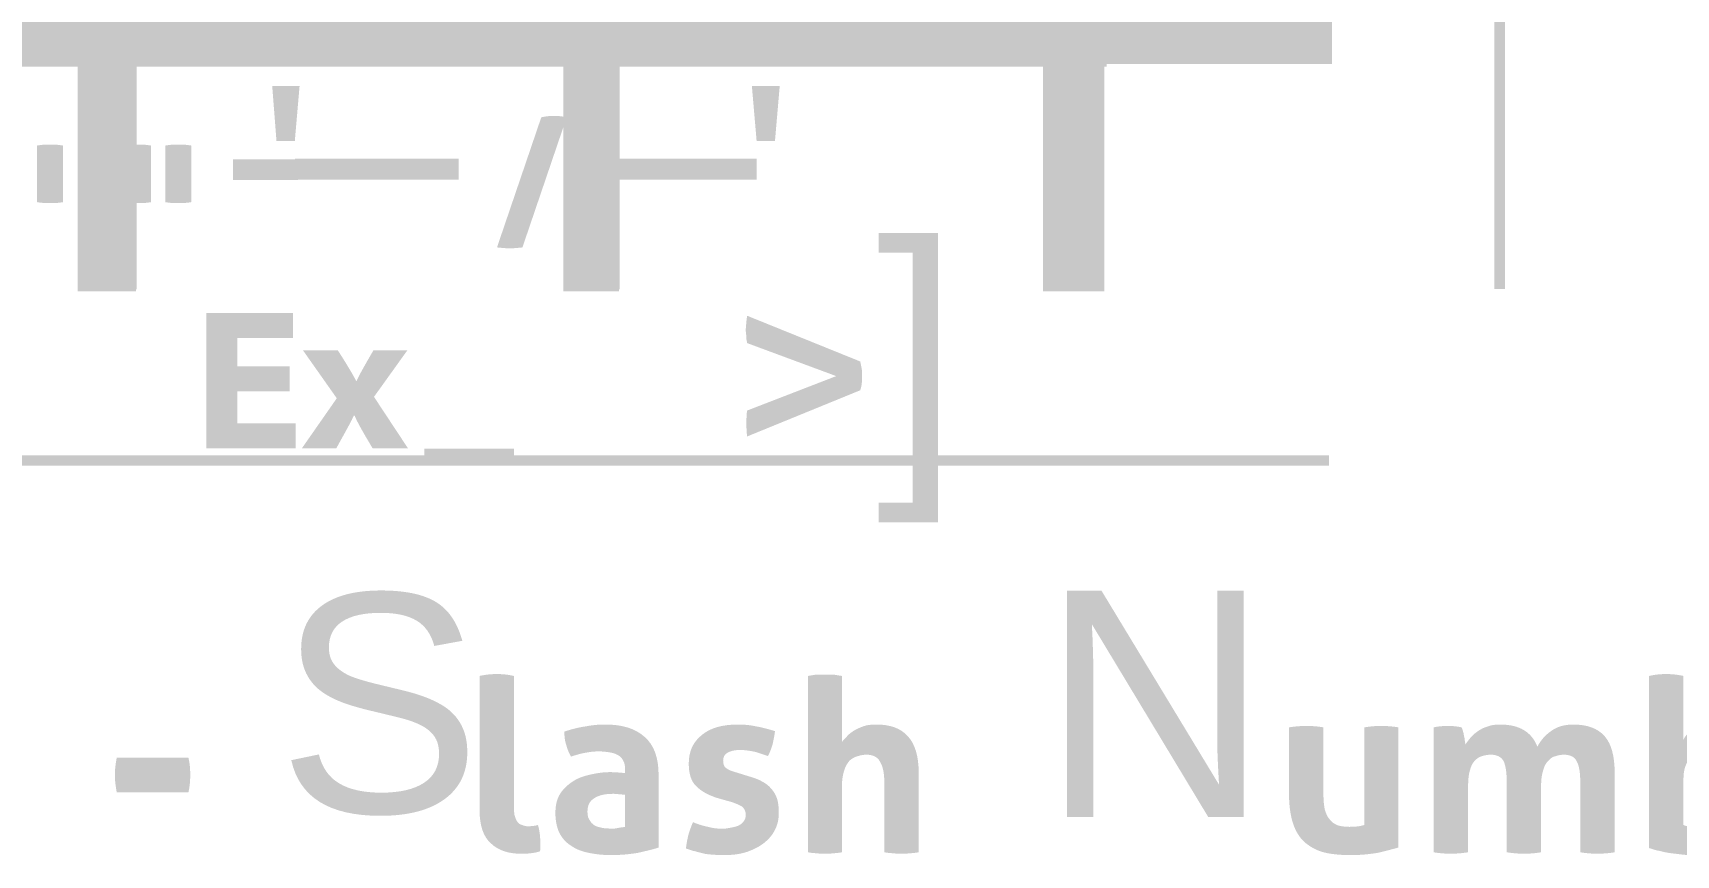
# Model space of a CAD drawing. Header units: millimetres. Extents: x 50 to 239, y 17 to 185.
# Drawn here: x 87.5 to 145.2, y 49.5 to 78.4 of the extents above; entities that cross this region are included whole.
import ezdxf

# ---------------------------------------------------------------- set-up
doc = ezdxf.new("R2010")
doc.units = ezdxf.units.MM
doc.header["$MEASUREMENT"] = 0
doc.layers.get('0').update_dxf_attribs({"linetype": 'CONTINUOUS'})
doc.styles.add('Arial0', font='arial.ttf', dxfattribs={"height": 6.6})
doc.styles.add('Arial1', font='arial.ttf', dxfattribs={"height": 6})

# ---------------------------------------------------------------- blocks, each defined once
blk = doc.blocks.new('MF11F56F0')
at = {"color": 0, "true_color": 0x0000b0, "style": 'Arial0'}
blk.add_text(']', height=7.491, dxfattribs=at).set_placement((117.123, 63.463))

msp = doc.modelspace()

# ---------------------------------------------------------------- hatches: boundary and pattern name
at = {"true_color": 0xdddddd}
msp.add_hatch(color=0, dxfattribs=at).paths.add_polyline_path([(72.097, 79.388), (72.097, 77.352), (125.049, 77.352), (125.049, 79.388)])
at = {"true_color": 0x000007}
for points in [[(124.867, 79.553), (124.867, 77.187), (125.215, 77.187), (125.215, 79.553)], [(132.942, 79.471), (132.942, 77.286), (133.124, 77.286), (133.124, 79.471)], [(138.833, 79.388), (138.833, 77.369), (139.197, 77.369), (139.197, 79.388)], [(86.593, 77.551), (86.593, 77.187), (89.075, 77.187), (89.075, 77.551)], [(89.075, 77.551), (89.075, 77.187), (91.127, 77.187), (91.127, 77.551)], [(91.127, 77.551), (91.127, 77.187), (93.592, 77.187), (93.592, 77.551)], [(93.592, 77.551), (93.592, 77.187), (103.587, 77.187), (103.587, 77.551)], [(103.587, 77.551), (103.587, 77.187), (106.135, 77.187), (106.135, 77.551)], [(106.135, 77.551), (106.135, 77.187), (108.088, 77.187), (108.088, 77.551)], [(108.088, 77.551), (108.088, 77.187), (110.587, 77.187), (110.587, 77.551)], [(110.587, 77.551), (110.587, 77.187), (120.565, 77.187), (120.565, 77.551)], [(120.565, 77.551), (120.565, 77.187), (123.163, 77.187), (123.163, 77.551)], [(122.981, 77.551), (122.981, 77.187), (125.215, 77.187), (125.215, 77.551)], [(124.867, 77.452), (124.867, 77.286), (133.124, 77.286), (133.124, 77.452)], [(124.95, 77.551), (124.95, 69.31), (125.132, 69.31), (125.132, 77.551)], [(138.833, 77.369), (138.833, 69.393), (139.197, 69.393), (139.197, 77.369)], [(122.981, 77.187), (122.981, 69.31), (123.163, 69.31), (123.163, 77.187)], [(89.075, 69.476), (89.075, 69.31), (91.127, 69.31), (91.127, 69.476)], [(106.135, 69.476), (106.135, 69.31), (108.088, 69.31), (108.088, 69.476)], [(122.981, 69.476), (122.981, 69.31), (125.132, 69.31), (125.132, 69.476)], [(86.593, 63.552), (86.593, 63.188), (89.075, 63.188), (89.075, 63.552)], [(89.075, 63.552), (89.075, 63.188), (91.127, 63.188), (91.127, 63.552)], [(91.127, 63.552), (91.127, 63.188), (93.592, 63.188), (93.592, 63.552)], [(93.592, 63.552), (93.592, 63.188), (103.587, 63.188), (103.587, 63.552)], [(103.587, 63.552), (103.587, 63.188), (106.135, 63.188), (106.135, 63.552)], [(106.135, 63.552), (106.135, 63.188), (108.088, 63.188), (108.088, 63.552)], [(108.088, 63.552), (108.088, 63.188), (110.587, 63.188), (110.587, 63.552)], [(110.587, 63.552), (110.587, 63.188), (120.565, 63.188), (120.565, 63.552)], [(120.565, 63.552), (120.565, 63.188), (123.08, 63.188), (123.08, 63.552)], [(123.08, 63.552), (123.08, 63.188), (125.033, 63.188), (125.033, 63.552)], [(125.033, 63.552), (125.033, 63.188), (133.025, 63.188), (133.025, 63.552)]]:
    msp.add_hatch(color=0, dxfattribs=at).paths.add_polyline_path(points)
at = {"true_color": 0xededed}
for points in [[(125.049, 79.388), (125.049, 77.352), (133.042, 77.352), (133.042, 79.388)], [(89.075, 77.352), (89.075, 69.377), (91.143, 69.377), (91.143, 77.352)], [(106.135, 77.352), (106.135, 69.377), (108.105, 69.377), (108.105, 77.352)], [(123.08, 77.352), (123.08, 69.377), (125.049, 69.377), (125.049, 77.352)]]:
    msp.add_hatch(color=0, dxfattribs=at).paths.add_polyline_path(points)
at = {"true_color": 0x0084c6}
for points in [[(95.909, 76.509), (96.869, 76.509), (96.703, 74.589), (96.058, 74.589)], [(112.754, 76.509), (113.731, 76.509), (113.565, 74.589), (112.92, 74.589)], [(94.536, 73.944), (96.819, 73.944), (96.819, 73.216), (94.536, 73.216)], [(96.703, 73.96), (98.606, 73.96), (98.606, 73.232), (96.703, 73.232)], [(98.441, 73.96), (100.724, 73.96), (100.724, 73.232), (98.441, 73.232)], [(100.559, 73.96), (102.462, 73.96), (102.462, 73.232), (100.559, 73.232)], [(107.327, 73.96), (109.23, 73.96), (109.23, 73.232), (107.327, 73.232)], [(109.064, 73.96), (111.348, 73.96), (111.348, 73.232), (109.064, 73.232)], [(111.017, 73.96), (112.92, 73.96), (112.92, 73.232), (111.017, 73.232)]]:
    msp.add_hatch(color=0, dxfattribs=at).paths.add_polyline_path(points)
at = {"true_color": 0x0000b0}
h = msp.add_hatch(color=0, dxfattribs=at)
edge = h.paths.add_edge_path()
edge.add_spline(control_points=[(105.358, 75.416), (105.507, 75.45), (105.656, 75.466), (105.804, 75.466), (105.804, 75.466), (105.953, 75.466), (106.102, 75.45), (106.251, 75.416)], knot_values=[0, 0, 0, 0, 0.125, 0.125, 0.125, 0.125, 1, 1, 1, 1], degree=3, periodic=0)
edge.add_line((106.251, 75.416), (104.696, 70.849))
edge.add_spline(control_points=[(104.696, 70.849), (104.547, 70.833), (104.398, 70.816), (104.249, 70.816), (104.249, 70.816), (104.117, 70.816), (103.968, 70.833), (103.802, 70.849)], knot_values=[0, 0, 0, 0, 0.125, 0.125, 0.125, 0.125, 1, 1, 1, 1], degree=3, periodic=0)
edge.add_line((103.802, 70.849), (105.358, 75.416))
h = msp.add_hatch(color=0, dxfattribs=at)
edge = h.paths.add_edge_path()
edge.add_spline(control_points=[(87.652, 74.424), (87.735, 74.44), (87.801, 74.44), (87.884, 74.457), (87.884, 74.457), (87.95, 74.457), (88.016, 74.457), (88.099, 74.457), (88.099, 74.457), (88.181, 74.457), (88.264, 74.457), (88.33, 74.457), (88.33, 74.457), (88.413, 74.44), (88.479, 74.44), (88.562, 74.424)], knot_values=[0, 0, 0, 0, 0.0625, 0.0625, 0.0625, 0.0625, 0.125, 0.125, 0.125, 0.125, 0.1875, 0.1875, 0.1875, 0.1875, 1, 1, 1, 1], degree=3, periodic=0)
edge.add_line((88.562, 74.424), (88.562, 72.438))
edge.add_spline(control_points=[(88.562, 72.438), (88.479, 72.421), (88.413, 72.421), (88.33, 72.405), (88.33, 72.405), (88.264, 72.405), (88.198, 72.405), (88.115, 72.405), (88.115, 72.405), (88.032, 72.405), (87.95, 72.405), (87.884, 72.405), (87.884, 72.405), (87.801, 72.421), (87.735, 72.421), (87.652, 72.438)], knot_values=[0, 0, 0, 0, 0.0625, 0.0625, 0.0625, 0.0625, 0.125, 0.125, 0.125, 0.125, 0.1875, 0.1875, 0.1875, 0.1875, 1, 1, 1, 1], degree=3, periodic=0)
edge.add_line((87.652, 72.438), (87.652, 74.424))
h = msp.add_hatch(color=0, dxfattribs=at)
edge = h.paths.add_edge_path()
edge.add_spline(control_points=[(90.746, 74.424), (90.829, 74.44), (90.895, 74.44), (90.961, 74.457), (90.961, 74.457), (91.044, 74.457), (91.11, 74.457), (91.193, 74.457), (91.193, 74.457), (91.276, 74.457), (91.342, 74.457), (91.425, 74.457), (91.425, 74.457), (91.491, 74.44), (91.574, 74.44), (91.656, 74.424)], knot_values=[0, 0, 0, 0, 0.0625, 0.0625, 0.0625, 0.0625, 0.125, 0.125, 0.125, 0.125, 0.1875, 0.1875, 0.1875, 0.1875, 1, 1, 1, 1], degree=3, periodic=0)
edge.add_line((91.656, 74.424), (91.656, 72.438))
edge.add_spline(control_points=[(91.656, 72.438), (91.574, 72.421), (91.491, 72.421), (91.425, 72.405), (91.425, 72.405), (91.359, 72.405), (91.276, 72.405), (91.193, 72.405), (91.193, 72.405), (91.127, 72.405), (91.044, 72.405), (90.978, 72.405), (90.978, 72.405), (90.895, 72.421), (90.829, 72.421), (90.746, 72.438)], knot_values=[0, 0, 0, 0, 0.0625, 0.0625, 0.0625, 0.0625, 0.125, 0.125, 0.125, 0.125, 0.1875, 0.1875, 0.1875, 0.1875, 1, 1, 1, 1], degree=3, periodic=0)
edge.add_line((90.746, 72.438), (90.746, 74.424))
edge = h.paths.add_edge_path()
edge.add_spline(control_points=[(92.153, 74.424), (92.236, 74.44), (92.302, 74.44), (92.384, 74.457), (92.384, 74.457), (92.451, 74.457), (92.517, 74.457), (92.6, 74.457), (92.6, 74.457), (92.682, 74.457), (92.765, 74.457), (92.831, 74.457), (92.831, 74.457), (92.914, 74.44), (92.98, 74.44), (93.063, 74.424)], knot_values=[0, 0, 0, 0, 0.0625, 0.0625, 0.0625, 0.0625, 0.125, 0.125, 0.125, 0.125, 0.1875, 0.1875, 0.1875, 0.1875, 1, 1, 1, 1], degree=3, periodic=0)
edge.add_line((93.063, 74.424), (93.063, 72.438))
edge.add_spline(control_points=[(93.063, 72.438), (92.98, 72.421), (92.914, 72.421), (92.831, 72.405), (92.831, 72.405), (92.765, 72.405), (92.699, 72.405), (92.616, 72.405), (92.616, 72.405), (92.533, 72.405), (92.451, 72.405), (92.384, 72.405), (92.384, 72.405), (92.302, 72.421), (92.236, 72.421), (92.153, 72.438)], knot_values=[0, 0, 0, 0, 0.0625, 0.0625, 0.0625, 0.0625, 0.125, 0.125, 0.125, 0.125, 0.1875, 0.1875, 0.1875, 0.1875, 1, 1, 1, 1], degree=3, periodic=0)
edge.add_line((92.153, 72.438), (92.153, 74.424))
at = {"true_color": 0x000010}
for points in [[(96.521, 66.679), (96.521, 65.802), (94.685, 65.802), (94.685, 64.677), (96.736, 64.677), (96.736, 63.8), (93.592, 63.8), (93.592, 68.549), (96.637, 68.549), (96.637, 67.672), (94.685, 67.672), (94.685, 66.679)], [(101.254, 63.784), (101.254, 63.42), (104.398, 63.42), (104.398, 63.784)]]:
    msp.add_hatch(color=0, dxfattribs=at).paths.add_polyline_path(points)
at = {"true_color": 0x0000b0}
h = msp.add_hatch(color=0, dxfattribs=at)
edge = h.paths.add_edge_path()
edge.add_spline(control_points=[(112.589, 64.214), (112.572, 64.313), (112.572, 64.379), (112.572, 64.462), (112.572, 64.462), (112.556, 64.528), (112.556, 64.594), (112.556, 64.661), (112.556, 64.661), (112.556, 64.743), (112.556, 64.826), (112.572, 64.909), (112.572, 64.909), (112.572, 64.992), (112.572, 65.058), (112.589, 65.124)], knot_values=[0, 0, 0, 0, 0.0625, 0.0625, 0.0625, 0.0625, 0.125, 0.125, 0.125, 0.125, 0.1875, 0.1875, 0.1875, 0.1875, 1, 1, 1, 1], degree=3, periodic=0)
edge.add_line((112.589, 65.124), (115.716, 66.332))
edge.add_line((115.716, 66.332), (112.589, 67.49))
edge.add_spline(control_points=[(112.589, 67.49), (112.572, 67.573), (112.556, 67.639), (112.556, 67.722), (112.556, 67.722), (112.556, 67.805), (112.539, 67.871), (112.539, 67.937), (112.539, 67.937), (112.539, 68.053), (112.556, 68.136), (112.556, 68.218), (112.556, 68.218), (112.572, 68.301), (112.572, 68.384), (112.589, 68.45)], knot_values=[0, 0, 0, 0, 0.0625, 0.0625, 0.0625, 0.0625, 0.125, 0.125, 0.125, 0.125, 0.1875, 0.1875, 0.1875, 0.1875, 1, 1, 1, 1], degree=3, periodic=0)
edge.add_line((112.589, 68.45), (116.56, 66.845))
edge.add_spline(control_points=[(116.56, 66.845), (116.577, 66.762), (116.593, 66.679), (116.61, 66.597), (116.61, 66.597), (116.626, 66.514), (116.626, 66.415), (116.626, 66.315), (116.626, 66.315), (116.626, 66.15), (116.61, 65.984), (116.56, 65.835)], knot_values=[0, 0, 0, 0, 0.083333, 0.083333, 0.083333, 0.083333, 0.166667, 0.166667, 0.166667, 0.166667, 1, 1, 1, 1], degree=3, periodic=0)
edge.add_line((116.56, 65.835), (112.589, 64.214))
at = {"true_color": 0x000010}
h = msp.add_hatch(color=0, dxfattribs=at)
edge = h.paths.add_edge_path()
edge.add_line((96.985, 67.242), (98.209, 67.242))
edge.add_spline(control_points=[(98.209, 67.242), (98.54, 66.729), (98.755, 66.365), (98.855, 66.166)], knot_values=[0, 0, 0, 0, 1, 1, 1, 1], degree=3, periodic=0)
edge.add_line((98.855, 66.166), (98.871, 66.166))
edge.add_spline(control_points=[(98.871, 66.166), (98.937, 66.315), (99.136, 66.679), (99.467, 67.242)], knot_values=[0, 0, 0, 0, 1, 1, 1, 1], degree=3, periodic=0)
edge.add_line((99.467, 67.242), (100.658, 67.242))
edge.add_line((100.658, 67.242), (99.483, 65.604))
edge.add_line((99.483, 65.604), (100.675, 63.8))
edge.add_line((100.675, 63.8), (99.434, 63.8))
edge.add_spline(control_points=[(99.434, 63.8), (99.086, 64.379), (98.871, 64.76), (98.805, 64.942)], knot_values=[0, 0, 0, 0, 1, 1, 1, 1], degree=3, periodic=0)
edge.add_line((98.805, 64.942), (98.772, 64.942))
edge.add_spline(control_points=[(98.772, 64.942), (98.722, 64.809), (98.507, 64.429), (98.16, 63.8)], knot_values=[0, 0, 0, 0, 1, 1, 1, 1], degree=3, periodic=0)
edge.add_line((98.16, 63.8), (96.952, 63.8))
edge.add_line((96.952, 63.8), (98.176, 65.554))
edge.add_line((98.176, 65.554), (96.985, 67.242))
at = {"true_color": 0x000007}
h = msp.add_hatch(color=0, dxfattribs=at)
edge = h.paths.add_edge_path()
edge.add_spline(control_points=[(103.19, 55.808), (103.405, 55.857), (103.604, 55.874), (103.802, 55.874), (103.802, 55.874), (103.984, 55.874), (104.183, 55.857), (104.398, 55.808)], knot_values=[0, 0, 0, 0, 0.125, 0.125, 0.125, 0.125, 1, 1, 1, 1], degree=3, periodic=0)
edge.add_line((104.398, 55.808), (104.398, 51.373))
edge.add_spline(control_points=[(104.398, 51.373), (104.398, 51.191), (104.398, 51.059), (104.414, 50.943), (104.414, 50.943), (104.448, 50.843), (104.464, 50.761), (104.514, 50.695), (104.514, 50.695), (104.563, 50.628), (104.613, 50.595), (104.679, 50.579), (104.679, 50.579), (104.745, 50.546), (104.828, 50.529), (104.927, 50.529), (104.927, 50.529), (104.977, 50.529), (105.027, 50.546), (105.076, 50.546), (105.076, 50.546), (105.143, 50.546), (105.192, 50.562), (105.242, 50.579), (105.242, 50.579), (105.308, 50.347), (105.325, 50.115), (105.325, 49.9), (105.325, 49.9), (105.325, 49.851), (105.325, 49.801), (105.325, 49.768), (105.325, 49.768), (105.325, 49.735), (105.325, 49.685), (105.308, 49.652), (105.308, 49.652), (105.225, 49.619), (105.109, 49.602), (104.994, 49.586), (104.994, 49.586), (104.861, 49.569), (104.745, 49.569), (104.63, 49.569), (104.63, 49.569), (104.199, 49.569), (103.852, 49.685), (103.587, 49.933), (103.587, 49.933), (103.322, 50.165), (103.19, 50.562), (103.19, 51.108)], knot_values=[0, 0, 0, 0, 0.019231, 0.019231, 0.019231, 0.019231, 0.038462, 0.038462, 0.038462, 0.038462, 0.057692, 0.057692, 0.057692, 0.057692, 0.076923, 0.076923, 0.076923, 0.076923, 0.096154, 0.096154, 0.096154, 0.096154, 0.115385, 0.115385, 0.115385, 0.115385, 0.134615, 0.134615, 0.134615, 0.134615, 0.153846, 0.153846, 0.153846, 0.153846, 0.173077, 0.173077, 0.173077, 0.173077, 0.192308, 0.192308, 0.192308, 0.192308, 0.211538, 0.211538, 0.211538, 0.211538, 0.230769, 0.230769, 0.230769, 0.230769, 1, 1, 1, 1], degree=3, periodic=0)
edge.add_line((103.19, 51.108), (103.19, 55.808))
h = msp.add_hatch(color=0, dxfattribs=at)
edge = h.paths.add_edge_path()
edge.add_spline(control_points=[(114.724, 55.808), (114.823, 55.824), (114.922, 55.841), (115.021, 55.857), (115.021, 55.857), (115.121, 55.857), (115.22, 55.857), (115.319, 55.857), (115.319, 55.857), (115.419, 55.857), (115.518, 55.857), (115.617, 55.857), (115.617, 55.857), (115.716, 55.841), (115.816, 55.824), (115.915, 55.808)], knot_values=[0, 0, 0, 0, 0.0625, 0.0625, 0.0625, 0.0625, 0.125, 0.125, 0.125, 0.125, 0.1875, 0.1875, 0.1875, 0.1875, 1, 1, 1, 1], degree=3, periodic=0)
edge.add_line((115.915, 55.808), (115.915, 53.491))
edge.add_spline(control_points=[(115.915, 53.491), (115.948, 53.541), (116.014, 53.59), (116.08, 53.673), (116.08, 53.673), (116.13, 53.739), (116.213, 53.805), (116.312, 53.872), (116.312, 53.872), (116.411, 53.938), (116.527, 53.987), (116.66, 54.037), (116.66, 54.037), (116.792, 54.087), (116.957, 54.103), (117.123, 54.103), (117.123, 54.103), (117.619, 54.103), (117.983, 53.971), (118.232, 53.69), (118.232, 53.69), (118.48, 53.425), (118.612, 52.995), (118.612, 52.415)], knot_values=[0, 0, 0, 0, 0.041667, 0.041667, 0.041667, 0.041667, 0.083333, 0.083333, 0.083333, 0.083333, 0.125, 0.125, 0.125, 0.125, 0.166667, 0.166667, 0.166667, 0.166667, 0.208333, 0.208333, 0.208333, 0.208333, 1, 1, 1, 1], degree=3, periodic=0)
edge.add_line((118.612, 52.415), (118.612, 49.619))
edge.add_spline(control_points=[(118.612, 49.619), (118.513, 49.602), (118.414, 49.586), (118.298, 49.586), (118.298, 49.586), (118.199, 49.569), (118.099, 49.569), (118.016, 49.569), (118.016, 49.569), (117.917, 49.569), (117.818, 49.569), (117.719, 49.586), (117.719, 49.586), (117.603, 49.586), (117.504, 49.602), (117.404, 49.619)], knot_values=[0, 0, 0, 0, 0.0625, 0.0625, 0.0625, 0.0625, 0.125, 0.125, 0.125, 0.125, 0.1875, 0.1875, 0.1875, 0.1875, 1, 1, 1, 1], degree=3, periodic=0)
edge.add_line((117.404, 49.619), (117.404, 52.101))
edge.add_spline(control_points=[(117.404, 52.101), (117.404, 52.399), (117.355, 52.631), (117.255, 52.796), (117.255, 52.796), (117.173, 52.962), (117.007, 53.044), (116.775, 53.044), (116.775, 53.044), (116.676, 53.044), (116.577, 53.028), (116.478, 52.995), (116.478, 52.995), (116.378, 52.978), (116.279, 52.912), (116.196, 52.846), (116.196, 52.846), (116.114, 52.763), (116.047, 52.647), (115.998, 52.498), (115.998, 52.498), (115.948, 52.349), (115.915, 52.151), (115.915, 51.919)], knot_values=[0, 0, 0, 0, 0.041667, 0.041667, 0.041667, 0.041667, 0.083333, 0.083333, 0.083333, 0.083333, 0.125, 0.125, 0.125, 0.125, 0.166667, 0.166667, 0.166667, 0.166667, 0.208333, 0.208333, 0.208333, 0.208333, 1, 1, 1, 1], degree=3, periodic=0)
edge.add_line((115.915, 51.919), (115.915, 49.619))
edge.add_spline(control_points=[(115.915, 49.619), (115.816, 49.602), (115.716, 49.586), (115.617, 49.586), (115.617, 49.586), (115.518, 49.569), (115.419, 49.569), (115.319, 49.569), (115.319, 49.569), (115.22, 49.569), (115.121, 49.569), (115.021, 49.586), (115.021, 49.586), (114.922, 49.586), (114.823, 49.602), (114.724, 49.619)], knot_values=[0, 0, 0, 0, 0.0625, 0.0625, 0.0625, 0.0625, 0.125, 0.125, 0.125, 0.125, 0.1875, 0.1875, 0.1875, 0.1875, 1, 1, 1, 1], degree=3, periodic=0)
edge.add_line((114.724, 49.619), (114.724, 55.808))
h = msp.add_hatch(color=0, dxfattribs=at)
edge = h.paths.add_edge_path()
edge.add_spline(control_points=[(144.261, 55.808), (144.476, 55.857), (144.674, 55.874), (144.856, 55.874), (144.856, 55.874), (145.055, 55.874), (145.254, 55.857), (145.469, 55.808)], knot_values=[0, 0, 0, 0, 0.125, 0.125, 0.125, 0.125, 1, 1, 1, 1], degree=3, periodic=0)
edge.add_line((145.469, 55.808), (145.469, 53.574))
edge.add_spline(control_points=[(145.469, 53.574), (145.551, 53.739), (145.684, 53.855), (145.882, 53.954), (145.882, 53.954), (146.081, 54.054), (146.313, 54.103), (146.561, 54.103), (146.561, 54.103), (146.826, 54.103), (147.057, 54.054), (147.272, 53.971), (147.272, 53.971), (147.488, 53.872), (147.67, 53.739), (147.835, 53.557), (147.835, 53.557), (148, 53.375), (148.116, 53.144), (148.216, 52.862), (148.216, 52.862), (148.298, 52.597), (148.348, 52.267), (148.348, 51.886), (148.348, 51.886), (148.348, 51.522), (148.282, 51.191), (148.183, 50.893), (148.183, 50.893), (148.067, 50.612), (147.901, 50.364), (147.686, 50.148), (147.686, 50.148), (147.471, 49.95), (147.206, 49.801), (146.892, 49.685), (146.892, 49.685), (146.577, 49.569), (146.23, 49.52), (145.849, 49.52), (145.849, 49.52), (145.717, 49.52), (145.585, 49.52), (145.452, 49.536), (145.452, 49.536), (145.32, 49.553), (145.171, 49.569), (145.038, 49.586), (145.038, 49.586), (144.89, 49.602), (144.757, 49.635), (144.625, 49.669), (144.625, 49.669), (144.492, 49.685), (144.377, 49.735), (144.261, 49.768)], knot_values=[0, 0, 0, 0, 0.017857, 0.017857, 0.017857, 0.017857, 0.035714, 0.035714, 0.035714, 0.035714, 0.053571, 0.053571, 0.053571, 0.053571, 0.071429, 0.071429, 0.071429, 0.071429, 0.089286, 0.089286, 0.089286, 0.089286, 0.107143, 0.107143, 0.107143, 0.107143, 0.125, 0.125, 0.125, 0.125, 0.142857, 0.142857, 0.142857, 0.142857, 0.160714, 0.160714, 0.160714, 0.160714, 0.178571, 0.178571, 0.178571, 0.178571, 0.196429, 0.196429, 0.196429, 0.196429, 0.214286, 0.214286, 0.214286, 0.214286, 0.232143, 0.232143, 0.232143, 0.232143, 1, 1, 1, 1], degree=3, periodic=0)
edge.add_line((144.261, 49.768), (144.261, 55.808))
edge = h.paths.add_edge_path()
edge.add_spline(control_points=[(145.469, 50.579), (145.535, 50.546), (145.601, 50.529), (145.684, 50.529), (145.684, 50.529), (145.75, 50.529), (145.833, 50.512), (145.916, 50.512), (145.916, 50.512), (146.28, 50.512), (146.561, 50.628), (146.776, 50.843), (146.776, 50.843), (146.991, 51.059), (147.09, 51.39), (147.09, 51.853), (147.09, 51.853), (147.09, 52.25), (147.024, 52.564), (146.892, 52.779), (146.892, 52.779), (146.759, 52.995), (146.544, 53.094), (146.23, 53.094), (146.23, 53.094), (146.015, 53.094), (145.816, 53.028), (145.684, 52.879), (145.684, 52.879), (145.535, 52.73), (145.469, 52.482), (145.469, 52.167)], knot_values=[0, 0, 0, 0, 0.03125, 0.03125, 0.03125, 0.03125, 0.0625, 0.0625, 0.0625, 0.0625, 0.09375, 0.09375, 0.09375, 0.09375, 0.125, 0.125, 0.125, 0.125, 0.15625, 0.15625, 0.15625, 0.15625, 0.1875, 0.1875, 0.1875, 0.1875, 0.21875, 0.21875, 0.21875, 0.21875, 1, 1, 1, 1], degree=3, periodic=0)
edge.add_line((145.469, 52.167), (145.469, 50.579))
h = msp.add_hatch(color=0, dxfattribs=at)
edge = h.paths.add_edge_path()
edge.add_spline(control_points=[(108.303, 51.638), (108.237, 51.638), (108.171, 51.654), (108.088, 51.654), (108.088, 51.654), (108.005, 51.671), (107.939, 51.671), (107.873, 51.671), (107.873, 51.671), (107.608, 51.671), (107.376, 51.621), (107.228, 51.522), (107.228, 51.522), (107.062, 51.423), (106.979, 51.274), (106.979, 51.042), (106.979, 51.042), (106.979, 50.893), (107.012, 50.794), (107.079, 50.711), (107.079, 50.711), (107.128, 50.628), (107.211, 50.562), (107.294, 50.529), (107.294, 50.529), (107.393, 50.496), (107.476, 50.479), (107.575, 50.463), (107.575, 50.463), (107.674, 50.463), (107.757, 50.446), (107.84, 50.446), (107.84, 50.446), (107.923, 50.446), (108.005, 50.463), (108.088, 50.479), (108.088, 50.479), (108.171, 50.496), (108.253, 50.496), (108.303, 50.512)], knot_values=[0, 0, 0, 0, 0.025, 0.025, 0.025, 0.025, 0.05, 0.05, 0.05, 0.05, 0.075, 0.075, 0.075, 0.075, 0.1, 0.1, 0.1, 0.1, 0.125, 0.125, 0.125, 0.125, 0.15, 0.15, 0.15, 0.15, 0.175, 0.175, 0.175, 0.175, 0.2, 0.2, 0.2, 0.2, 0.225, 0.225, 0.225, 0.225, 1, 1, 1, 1], degree=3, periodic=0)
edge = h.paths.add_edge_path()
edge.add_spline(control_points=[(108.303, 52.498), (108.303, 52.631), (108.287, 52.746), (108.237, 52.829), (108.237, 52.829), (108.204, 52.912), (108.138, 52.978), (108.055, 53.028), (108.055, 53.028), (107.972, 53.077), (107.873, 53.11), (107.757, 53.127), (107.757, 53.127), (107.641, 53.144), (107.525, 53.16), (107.376, 53.16), (107.376, 53.16), (107.079, 53.16), (106.748, 53.094), (106.4, 52.978), (106.4, 52.978), (106.317, 53.127), (106.268, 53.259), (106.235, 53.392), (106.235, 53.392), (106.185, 53.524), (106.169, 53.673), (106.169, 53.855), (106.169, 53.855), (106.417, 53.938), (106.665, 54.004), (106.913, 54.037), (106.913, 54.037), (107.161, 54.087), (107.393, 54.103), (107.608, 54.103), (107.608, 54.103), (108.187, 54.103), (108.651, 53.971), (108.982, 53.673), (108.982, 53.673), (109.313, 53.392), (109.478, 52.945), (109.478, 52.333)], knot_values=[0, 0, 0, 0, 0.022727, 0.022727, 0.022727, 0.022727, 0.045455, 0.045455, 0.045455, 0.045455, 0.068182, 0.068182, 0.068182, 0.068182, 0.090909, 0.090909, 0.090909, 0.090909, 0.113636, 0.113636, 0.113636, 0.113636, 0.136364, 0.136364, 0.136364, 0.136364, 0.159091, 0.159091, 0.159091, 0.159091, 0.181818, 0.181818, 0.181818, 0.181818, 0.204545, 0.204545, 0.204545, 0.204545, 0.227273, 0.227273, 0.227273, 0.227273, 1, 1, 1, 1], degree=3, periodic=0)
edge.add_line((109.478, 52.333), (109.478, 49.784))
edge.add_spline(control_points=[(109.478, 49.784), (109.279, 49.718), (109.048, 49.669), (108.766, 49.602), (108.766, 49.602), (108.485, 49.553), (108.154, 49.52), (107.807, 49.52), (107.807, 49.52), (107.509, 49.52), (107.244, 49.553), (107.012, 49.602), (107.012, 49.602), (106.764, 49.652), (106.566, 49.735), (106.4, 49.851), (106.4, 49.851), (106.218, 49.966), (106.086, 50.115), (105.986, 50.314), (105.986, 50.314), (105.904, 50.496), (105.854, 50.728), (105.854, 50.992), (105.854, 50.992), (105.854, 51.274), (105.904, 51.489), (106.02, 51.671), (106.02, 51.671), (106.135, 51.853), (106.301, 52.002), (106.483, 52.118), (106.483, 52.118), (106.665, 52.233), (106.863, 52.3), (107.095, 52.349), (107.095, 52.349), (107.31, 52.399), (107.542, 52.432), (107.774, 52.432), (107.774, 52.432), (107.939, 52.432), (108.121, 52.415), (108.303, 52.399)], knot_values=[0, 0, 0, 0, 0.022727, 0.022727, 0.022727, 0.022727, 0.045455, 0.045455, 0.045455, 0.045455, 0.068182, 0.068182, 0.068182, 0.068182, 0.090909, 0.090909, 0.090909, 0.090909, 0.113636, 0.113636, 0.113636, 0.113636, 0.136364, 0.136364, 0.136364, 0.136364, 0.159091, 0.159091, 0.159091, 0.159091, 0.181818, 0.181818, 0.181818, 0.181818, 0.204545, 0.204545, 0.204545, 0.204545, 0.227273, 0.227273, 0.227273, 0.227273, 1, 1, 1, 1], degree=3, periodic=0)
edge.add_line((108.303, 52.399), (108.303, 52.498))
h = msp.add_hatch(color=0, dxfattribs=at)
edge = h.paths.add_edge_path()
edge.add_spline(control_points=[(111.546, 51.522), (111.232, 51.621), (110.984, 51.754), (110.802, 51.936), (110.802, 51.936), (110.62, 52.101), (110.537, 52.382), (110.537, 52.73), (110.537, 52.73), (110.537, 53.16), (110.686, 53.491), (111, 53.739), (111, 53.739), (111.298, 53.987), (111.728, 54.103), (112.258, 54.103), (112.258, 54.103), (112.473, 54.103), (112.688, 54.087), (112.903, 54.037), (112.903, 54.037), (113.118, 54.004), (113.334, 53.938), (113.565, 53.872), (113.565, 53.872), (113.549, 53.723), (113.516, 53.574), (113.482, 53.408), (113.482, 53.408), (113.433, 53.259), (113.383, 53.11), (113.317, 52.995), (113.317, 52.995), (113.185, 53.044), (113.036, 53.094), (112.87, 53.144), (112.87, 53.144), (112.705, 53.177), (112.523, 53.21), (112.341, 53.21), (112.341, 53.21), (112.159, 53.21), (112.01, 53.177), (111.894, 53.11), (111.894, 53.11), (111.795, 53.061), (111.745, 52.962), (111.745, 52.829), (111.745, 52.829), (111.745, 52.713), (111.778, 52.614), (111.861, 52.564), (111.861, 52.564), (111.927, 52.515), (112.043, 52.465), (112.175, 52.432)], knot_values=[0, 0, 0, 0, 0.017857, 0.017857, 0.017857, 0.017857, 0.035714, 0.035714, 0.035714, 0.035714, 0.053571, 0.053571, 0.053571, 0.053571, 0.071429, 0.071429, 0.071429, 0.071429, 0.089286, 0.089286, 0.089286, 0.089286, 0.107143, 0.107143, 0.107143, 0.107143, 0.125, 0.125, 0.125, 0.125, 0.142857, 0.142857, 0.142857, 0.142857, 0.160714, 0.160714, 0.160714, 0.160714, 0.178571, 0.178571, 0.178571, 0.178571, 0.196429, 0.196429, 0.196429, 0.196429, 0.214286, 0.214286, 0.214286, 0.214286, 0.232143, 0.232143, 0.232143, 0.232143, 1, 1, 1, 1], degree=3, periodic=0)
edge.add_line((112.175, 52.432), (112.655, 52.283))
edge.add_spline(control_points=[(112.655, 52.283), (112.821, 52.233), (112.97, 52.184), (113.085, 52.118), (113.085, 52.118), (113.218, 52.051), (113.334, 51.969), (113.416, 51.869), (113.416, 51.869), (113.499, 51.787), (113.582, 51.654), (113.631, 51.522), (113.631, 51.522), (113.681, 51.373), (113.698, 51.207), (113.698, 51.009), (113.698, 51.009), (113.698, 50.794), (113.665, 50.595), (113.565, 50.413), (113.565, 50.413), (113.482, 50.231), (113.35, 50.082), (113.185, 49.95), (113.185, 49.95), (113.019, 49.817), (112.821, 49.718), (112.589, 49.635), (112.589, 49.635), (112.341, 49.553), (112.076, 49.52), (111.778, 49.52), (111.778, 49.52), (111.646, 49.52), (111.513, 49.52), (111.414, 49.536), (111.414, 49.536), (111.298, 49.536), (111.182, 49.553), (111.083, 49.569), (111.083, 49.569), (110.984, 49.602), (110.868, 49.619), (110.769, 49.652), (110.769, 49.652), (110.669, 49.669), (110.554, 49.718), (110.438, 49.751), (110.438, 49.751), (110.454, 49.917), (110.487, 50.066), (110.52, 50.215), (110.52, 50.215), (110.57, 50.38), (110.62, 50.529), (110.686, 50.678), (110.686, 50.678), (110.868, 50.595), (111.05, 50.546), (111.215, 50.512), (111.215, 50.512), (111.381, 50.463), (111.563, 50.446), (111.745, 50.446), (111.745, 50.446), (111.811, 50.446), (111.91, 50.463), (111.993, 50.479), (111.993, 50.479), (112.092, 50.496), (112.175, 50.512), (112.258, 50.546), (112.258, 50.546), (112.341, 50.579), (112.407, 50.628), (112.457, 50.695), (112.457, 50.695), (112.506, 50.761), (112.539, 50.827), (112.539, 50.926), (112.539, 50.926), (112.539, 51.059), (112.49, 51.158), (112.407, 51.224), (112.407, 51.224), (112.324, 51.274), (112.208, 51.323), (112.076, 51.373)], knot_values=[0, 0, 0, 0, 0.011364, 0.011364, 0.011364, 0.011364, 0.022727, 0.022727, 0.022727, 0.022727, 0.034091, 0.034091, 0.034091, 0.034091, 0.045455, 0.045455, 0.045455, 0.045455, 0.056818, 0.056818, 0.056818, 0.056818, 0.068182, 0.068182, 0.068182, 0.068182, 0.079545, 0.079545, 0.079545, 0.079545, 0.090909, 0.090909, 0.090909, 0.090909, 0.102273, 0.102273, 0.102273, 0.102273, 0.113636, 0.113636, 0.113636, 0.113636, 0.125, 0.125, 0.125, 0.125, 0.136364, 0.136364, 0.136364, 0.136364, 0.147727, 0.147727, 0.147727, 0.147727, 0.159091, 0.159091, 0.159091, 0.159091, 0.170455, 0.170455, 0.170455, 0.170455, 0.181818, 0.181818, 0.181818, 0.181818, 0.193182, 0.193182, 0.193182, 0.193182, 0.204545, 0.204545, 0.204545, 0.204545, 0.215909, 0.215909, 0.215909, 0.215909, 0.227273, 0.227273, 0.227273, 0.227273, 0.238636, 0.238636, 0.238636, 0.238636, 1, 1, 1, 1], degree=3, periodic=0)
edge.add_line((112.076, 51.373), (111.546, 51.522))
h = msp.add_hatch(color=0, dxfattribs=at)
edge = h.paths.add_edge_path()
edge.add_spline(control_points=[(131.618, 54.004), (131.834, 54.037), (132.032, 54.054), (132.231, 54.054), (132.231, 54.054), (132.429, 54.054), (132.628, 54.037), (132.826, 54.004)], knot_values=[0, 0, 0, 0, 0.125, 0.125, 0.125, 0.125, 1, 1, 1, 1], degree=3, periodic=0)
edge.add_line((132.826, 54.004), (132.826, 51.687))
edge.add_spline(control_points=[(132.826, 51.687), (132.826, 51.456), (132.843, 51.257), (132.876, 51.108), (132.876, 51.108), (132.926, 50.959), (132.975, 50.843), (133.058, 50.761), (133.058, 50.761), (133.124, 50.661), (133.224, 50.612), (133.339, 50.562), (133.339, 50.562), (133.455, 50.529), (133.588, 50.512), (133.737, 50.512), (133.737, 50.512), (133.935, 50.512), (134.117, 50.529), (134.266, 50.579)], knot_values=[0, 0, 0, 0, 0.05, 0.05, 0.05, 0.05, 0.1, 0.1, 0.1, 0.1, 0.15, 0.15, 0.15, 0.15, 0.2, 0.2, 0.2, 0.2, 1, 1, 1, 1], degree=3, periodic=0)
edge.add_line((134.266, 50.579), (134.266, 54.004))
edge.add_spline(control_points=[(134.266, 54.004), (134.465, 54.037), (134.663, 54.054), (134.845, 54.054), (134.845, 54.054), (135.044, 54.054), (135.259, 54.037), (135.458, 54.004)], knot_values=[0, 0, 0, 0, 0.125, 0.125, 0.125, 0.125, 1, 1, 1, 1], degree=3, periodic=0)
edge.add_line((135.458, 54.004), (135.458, 49.784))
edge.add_spline(control_points=[(135.458, 49.784), (135.275, 49.735), (135.027, 49.669), (134.746, 49.602), (134.746, 49.602), (134.448, 49.553), (134.134, 49.52), (133.803, 49.52), (133.803, 49.52), (133.521, 49.52), (133.24, 49.536), (132.975, 49.586), (132.975, 49.586), (132.711, 49.635), (132.479, 49.735), (132.28, 49.884), (132.28, 49.884), (132.082, 50.016), (131.916, 50.231), (131.801, 50.512), (131.801, 50.512), (131.685, 50.81), (131.618, 51.174), (131.618, 51.654)], knot_values=[0, 0, 0, 0, 0.041667, 0.041667, 0.041667, 0.041667, 0.083333, 0.083333, 0.083333, 0.083333, 0.125, 0.125, 0.125, 0.125, 0.166667, 0.166667, 0.166667, 0.166667, 0.208333, 0.208333, 0.208333, 0.208333, 1, 1, 1, 1], degree=3, periodic=0)
edge.add_line((131.618, 51.654), (131.618, 54.004))
h = msp.add_hatch(color=0, dxfattribs=at)
edge = h.paths.add_edge_path()
edge.add_spline(control_points=[(136.699, 54.004), (136.781, 54.021), (136.847, 54.037), (136.93, 54.037), (136.93, 54.037), (137.013, 54.054), (137.096, 54.054), (137.195, 54.054), (137.195, 54.054), (137.294, 54.054), (137.377, 54.054), (137.443, 54.037), (137.443, 54.037), (137.526, 54.037), (137.592, 54.021), (137.675, 54.004), (137.675, 54.004), (137.691, 53.971), (137.708, 53.938), (137.725, 53.872), (137.725, 53.872), (137.741, 53.822), (137.758, 53.772), (137.758, 53.706), (137.758, 53.706), (137.774, 53.657), (137.791, 53.59), (137.791, 53.541), (137.791, 53.541), (137.807, 53.474), (137.807, 53.425), (137.807, 53.392), (137.807, 53.392), (137.857, 53.474), (137.923, 53.557), (137.989, 53.64), (137.989, 53.64), (138.072, 53.739), (138.155, 53.805), (138.254, 53.872), (138.254, 53.872), (138.353, 53.938), (138.469, 54.004), (138.602, 54.037), (138.602, 54.037), (138.717, 54.087), (138.866, 54.103), (139.032, 54.103), (139.032, 54.103), (139.71, 54.103), (140.14, 53.839), (140.339, 53.326), (140.339, 53.326), (140.455, 53.541), (140.604, 53.723), (140.819, 53.872), (140.819, 53.872), (141.017, 54.021), (141.282, 54.103), (141.597, 54.103), (141.597, 54.103), (142.093, 54.103), (142.457, 53.971), (142.705, 53.69), (142.705, 53.69), (142.937, 53.425), (143.053, 52.995), (143.053, 52.415)], knot_values=[0, 0, 0, 0, 0.014706, 0.014706, 0.014706, 0.014706, 0.029412, 0.029412, 0.029412, 0.029412, 0.044118, 0.044118, 0.044118, 0.044118, 0.058824, 0.058824, 0.058824, 0.058824, 0.073529, 0.073529, 0.073529, 0.073529, 0.088235, 0.088235, 0.088235, 0.088235, 0.102941, 0.102941, 0.102941, 0.102941, 0.117647, 0.117647, 0.117647, 0.117647, 0.132353, 0.132353, 0.132353, 0.132353, 0.147059, 0.147059, 0.147059, 0.147059, 0.161765, 0.161765, 0.161765, 0.161765, 0.176471, 0.176471, 0.176471, 0.176471, 0.191176, 0.191176, 0.191176, 0.191176, 0.205882, 0.205882, 0.205882, 0.205882, 0.220588, 0.220588, 0.220588, 0.220588, 0.235294, 0.235294, 0.235294, 0.235294, 1, 1, 1, 1], degree=3, periodic=0)
edge.add_line((143.053, 52.415), (143.053, 49.619))
edge.add_spline(control_points=[(143.053, 49.619), (142.854, 49.586), (142.639, 49.569), (142.441, 49.569), (142.441, 49.569), (142.259, 49.569), (142.043, 49.586), (141.845, 49.619)], knot_values=[0, 0, 0, 0, 0.125, 0.125, 0.125, 0.125, 1, 1, 1, 1], degree=3, periodic=0)
edge.add_line((141.845, 49.619), (141.845, 52.101))
edge.add_spline(control_points=[(141.845, 52.101), (141.845, 52.399), (141.812, 52.631), (141.729, 52.796), (141.729, 52.796), (141.663, 52.962), (141.497, 53.044), (141.266, 53.044), (141.266, 53.044), (141.183, 53.044), (141.084, 53.028), (140.984, 52.995), (140.984, 52.995), (140.902, 52.978), (140.802, 52.928), (140.736, 52.846), (140.736, 52.846), (140.653, 52.763), (140.587, 52.664), (140.554, 52.531), (140.554, 52.531), (140.504, 52.382), (140.471, 52.2), (140.471, 51.985)], knot_values=[0, 0, 0, 0, 0.041667, 0.041667, 0.041667, 0.041667, 0.083333, 0.083333, 0.083333, 0.083333, 0.125, 0.125, 0.125, 0.125, 0.166667, 0.166667, 0.166667, 0.166667, 0.208333, 0.208333, 0.208333, 0.208333, 1, 1, 1, 1], degree=3, periodic=0)
edge.add_line((140.471, 51.985), (140.471, 49.619))
edge.add_spline(control_points=[(140.471, 49.619), (140.273, 49.586), (140.074, 49.569), (139.876, 49.569), (139.876, 49.569), (139.677, 49.569), (139.479, 49.586), (139.263, 49.619)], knot_values=[0, 0, 0, 0, 0.125, 0.125, 0.125, 0.125, 1, 1, 1, 1], degree=3, periodic=0)
edge.add_line((139.263, 49.619), (139.263, 52.101))
edge.add_spline(control_points=[(139.263, 52.101), (139.263, 52.399), (139.23, 52.631), (139.164, 52.796), (139.164, 52.796), (139.081, 52.962), (138.932, 53.044), (138.701, 53.044), (138.701, 53.044), (138.602, 53.044), (138.502, 53.028), (138.403, 52.995), (138.403, 52.995), (138.304, 52.978), (138.221, 52.912), (138.155, 52.846), (138.155, 52.846), (138.072, 52.763), (138.006, 52.647), (137.973, 52.498), (137.973, 52.498), (137.923, 52.349), (137.907, 52.151), (137.907, 51.919)], knot_values=[0, 0, 0, 0, 0.041667, 0.041667, 0.041667, 0.041667, 0.083333, 0.083333, 0.083333, 0.083333, 0.125, 0.125, 0.125, 0.125, 0.166667, 0.166667, 0.166667, 0.166667, 0.208333, 0.208333, 0.208333, 0.208333, 1, 1, 1, 1], degree=3, periodic=0)
edge.add_line((137.907, 51.919), (137.907, 49.619))
edge.add_spline(control_points=[(137.907, 49.619), (137.691, 49.586), (137.493, 49.569), (137.294, 49.569), (137.294, 49.569), (137.096, 49.569), (136.897, 49.586), (136.699, 49.619)], knot_values=[0, 0, 0, 0, 0.125, 0.125, 0.125, 0.125, 1, 1, 1, 1], degree=3, periodic=0)
edge.add_line((136.699, 49.619), (136.699, 54.004))
h = msp.add_hatch(color=0, dxfattribs=at)
edge = h.paths.add_edge_path()
edge.add_spline(control_points=[(92.964, 52.945), (93.013, 52.746), (93.03, 52.548), (93.03, 52.333), (93.03, 52.333), (93.03, 52.134), (93.013, 51.919), (92.964, 51.72)], knot_values=[0, 0, 0, 0, 0.125, 0.125, 0.125, 0.125, 1, 1, 1, 1], degree=3, periodic=0)
edge.add_line((92.964, 51.72), (90.448, 51.72))
edge.add_spline(control_points=[(90.448, 51.72), (90.415, 51.919), (90.382, 52.134), (90.382, 52.333), (90.382, 52.333), (90.382, 52.548), (90.415, 52.746), (90.448, 52.945)], knot_values=[0, 0, 0, 0, 0.125, 0.125, 0.125, 0.125, 1, 1, 1, 1], degree=3, periodic=0)
edge.add_line((90.448, 52.945), (92.964, 52.945))

# ---------------------------------------------------------------- block references
at = {"color": 0, "true_color": 0xffffff}
msp.add_blockref('MF11F56F0', (0, 0), dxfattribs=at)

# ---------------------------------------------------------------- texts
at = {"color": 0, "true_color": 0x000007, "style": 'Arial1'}
for s, height, p in [('S', 7.686, (96.091, 51.008)), ('N', 7.948, (122.915, 50.857))]:
    msp.add_text(s, height=height, dxfattribs=at).set_placement(p)

doc.saveas('drawing.dxf')
